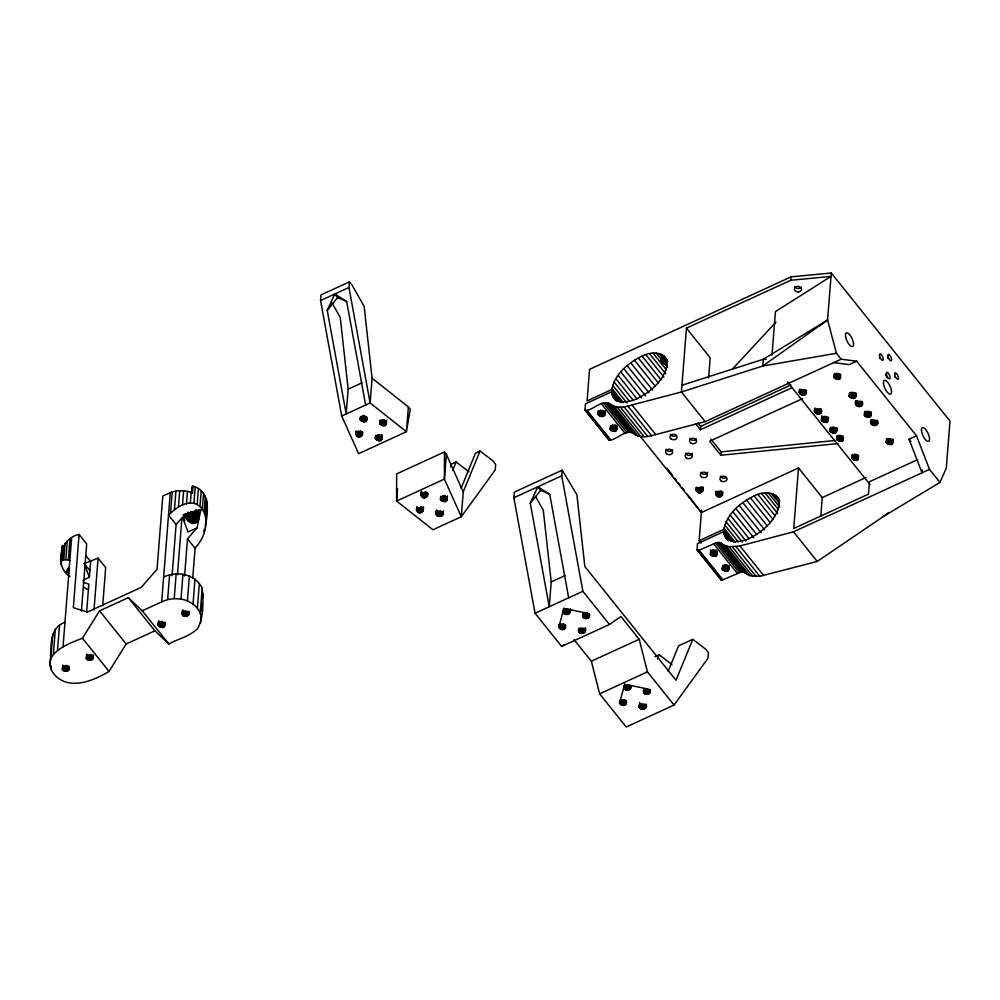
<?xml version="1.0" encoding="UTF-8"?>
<svg xmlns="http://www.w3.org/2000/svg" width="1000" height="1000" viewBox="0 0 1000 1000"><rect width="100%" height="100%" fill="white"/><g stroke="black" fill="none" stroke-linecap="round" stroke-linejoin="round"><path stroke-width="1.5" d="M444.462 451.95L444.412 479.1L461.287 516.737L432.887 529.775L396.587 501.062L396.637 473.9L444.462 451.95L446.362 454.312L463.237 491.95L461.287 516.737L495.213 469.975L495.662 464.338L492.812 460.788L480.025 451.012L475.538 453.075L461.075 488.363M183.088 514.825L200.825 510.05L197.062 527.863L187.5 538.812L195.012 548.188C219.262 522.025 200.012 483.013 168.575 515.2L176.1 524.587L172.075 575.725M198.7 517.225C201.163 507.113 187.587 512.375 184.625 516.35C189.175 525.6 200.6 526.275 199.037 512.888M163.625 577.1C176.637 570.425 195.738 574.2 202.162 588.237C203.287 601.163 204.013 616.25 197.913 628.138C190.3 636.475 178.363 638.55 168.837 643.975L154.887 630.825L126.175 644L109.038 671.413C93.15 680.975 68.65 691.225 53.875 674.025C39.275 654.188 68.763 643.388 82.45 638.237L99.575 610.825L128.3 597.65L142.238 610.8L161.688 601.875L170.275 492.6C177.425 490.087 185.5 490.05 192.55 492.912L193.075 486.15C209.525 490.825 208.375 509.387 205.963 522.725M161.688 601.875L167.638 599.562L169.575 574.788M167.638 599.562L174.237 598.6L176.175 573.825M201.287 618.2C200.6 607.7 190.637 600.788 181 599.062L182.938 574.3M187.425 600.925L189.363 576.15M193.038 604.025L194.963 579.263M197.413 608.162L199.338 583.387M200.225 613L202.162 588.237M200.487 623.375L201.213 614.087M201.45 610.988L202.062 603.25M701.038 543.088L699.137 540.712L701.538 510.288M50 663.988C52 649.925 47.462 628.275 64.963 622.375M50.788 658.825L52.763 634.038M51.05 669.188L51.3 666.087M53.375 654.062L55.338 629.275M69.938 576.663C53.525 565.675 60.312 537.962 79.088 534.438L86.688 543.913L81.412 611.05M62.85 552.425L61.688 552.962L62.225 546.2L63.375 545.675L62.225 560.363L60.812 562.663M60.975 564.388L62.225 546.2M62.225 560.363L63.762 559.825L65.062 543.35M57.538 650.088L59.513 625.3M63.762 559.825L65.825 559.725L67.3 540.962M69.925 560.475L68.338 560.062L70 538.888M63 647.163L71.625 537.875M62.425 669.112L62.725 665.175L64.862 667.1L68.888 666.425L68.575 670.375C53.725 674 70.237 657.7 68.575 670.375M62.862 669.912L63.175 665.975M63.6 670.575L63.9 666.637M64.55 671.038L64.862 667.1M65.625 671.263L65.938 667.325M66.737 671.213L67.038 667.275M67.75 670.913L68.062 666.975M79.088 534.438L73.325 607.675L87.375 612.087L141.2 587.388L157.037 569.263L162.8 496.025L170.35 492.688M69.15 669.65L69.35 667.025M86.65 611.975L88.837 584.075L83.175 582.3M82.925 580.237L89.375 577.275L90.625 561.562L85.875 555.638M86.337 658.138L86.65 654.2L88.775 656.125L92.812 655.45L92.5 659.4C77.638 663.037 94.15 646.725 92.5 659.4M86.775 658.938L87.088 655M87.513 659.6L87.825 655.662M88.462 660.075L88.775 656.125M89.55 660.288L89.85 656.35M94 610.013L98.088 558.138L84.262 563.538L89.375 577.275M90.65 660.25L90.962 656.3M91.662 659.938L91.975 656M93.062 658.675L93.513 655.225M102.688 605.763L105.688 567.612L98.088 558.138M158.088 625.212C163.35 613.3 169.475 634.263 158.088 625.212L158.287 622.587M158.663 623.962L158.9 620.975M158.525 626.013L158.4 621.275M159.262 626.675L159.575 622.737L158.837 622.075M160.212 627.15L160.525 623.2L159.575 622.737M161.3 627.362L161.6 623.425L160.525 623.2M170.55 513.15L172.213 491.987M162.4 627.325L162.712 623.375L164.55 622.525L164.25 626.475M163.412 627.013L163.725 623.075M164.812 625.75L165.263 622.3M174.412 509.888L175.9 491.125M178.425 507.212L179.725 490.725M182.488 505.175L183.612 490.8M177.475 574.65L181.788 519.725M185.275 516.688L185.5 513.925M186.488 503.837L187.475 491.35M185.85 516.825L186.088 513.825M186.462 518.175L186.788 514.038M187.213 519.487L187.787 512.1M188.075 520.662L188.713 512.413M184.562 576L187.5 538.812M189.025 521.675L189.7 512.975M190.338 503.225L191.188 492.35M189.175 611.325C190.775 615.988 183.837 618.375 182 614.237L182.213 611.613M191.5 492.088L191.925 486.675L193.075 486.15M182.438 615.037L182.812 610M190.037 522.487L190.875 511.875M183.175 615.7L183.487 611.763L182.312 610.3M191.1 523.112L191.988 511.912M184.125 616.163L184.438 612.225L183.487 611.763M192.188 523.5L193.1 511.975M193.925 503.363L195.212 487.025M185.212 616.388L185.525 612.45L184.438 612.225M193.263 523.663L194.188 511.9M186.312 616.337L186.625 612.4L188.475 611.55L188.162 615.487M194.3 523.575L195.35 510.175M187.325 616.038L187.638 612.087M195.275 523.263L196.337 509.812M197.188 504.25L198.4 488.85M188.725 614.775L188.938 612.15M196.175 522.712L197.113 510.812M196.95 521.962L197.887 510.2M192.75 578.013L195.175 547.288M197.613 521.013L198.5 509.988M198.137 519.888L198.688 512.888M198.5 518.612L198.938 513.025M200.025 505.85L201.2 491.025M202.387 508.137L203.538 493.5M204.188 511.037L205.35 496.225M204 532.013L204.225 529.138M205.4 514.5L206.612 499.1M205.287 527.3L207.288 502.088M320.562 300.538L321.012 294.9L349.412 281.875L352.262 285.425L364.162 306.462L372.075 378.2L370.125 402.987L406.425 431.712L358.6 453.663L341.725 416.025L320.562 300.538L348.963 287.5L349.412 281.875M332.062 302.975L340.238 317.438L348.15 389.175L346.2 413.975L327.238 310.425L334.762 294.025L346.662 301.512L365.637 405.05M355.625 433.675C370.125 424.012 357.175 448.05 355.825 431.037M355.725 434.525L355.938 431.9M356.163 435.325L356.475 431.388L359.25 432.738L362.2 431.838L361.887 435.788M356.9 435.988L357.212 432.05M357.85 436.463L358.275 430.838M360.087 419.562C365.35 407.638 371.475 428.612 360.087 419.562L360.3 416.938M358.938 436.675L359.25 432.738M360.525 420.363L360.838 416.413L363.612 417.775L366.562 416.875L366.25 420.825M359.888 434L360.125 431.025M360.037 436.637L360.35 432.688M361.262 421.025L361.575 417.088M361.062 436.325L361.362 432.388M362.212 421.488L362.638 415.875M362.45 435.062L362.663 432.438M363.3 421.712L363.612 417.775M364.25 419.038L364.475 416.05M364.4 421.662L364.712 417.725M365.412 421.362L365.725 417.413M366.812 420.1L367.013 417.475M375.288 438.525C380.55 426.6 386.675 447.575 375.288 438.525L375.487 435.887M375.725 439.325L376.037 435.375L378.8 436.725L381.75 435.838L381.438 439.775M376.463 439.988L376.763 436.037M377.413 440.45L377.837 434.825M379.637 423.55C384.913 411.637 391.025 432.6 379.637 423.55L379.75 420.062M378.488 440.675L378.8 436.725M380.087 424.35L380.4 420.412L383.162 421.763L386.675 420.15M379.438 437.987L379.675 435.012M379.6 440.625L379.9 436.675M380.812 425.012L381.125 421.075M380.613 440.312L380.925 436.375M381.775 425.487L382.188 419.862M381.262 437.8L381.5 434.825M382.85 425.7L383.162 421.763M382.013 439.062L382.312 435.112M383.8 423.025L384.038 420.05M383.95 425.662L384.263 421.712M384.975 425.35L385.288 421.413M385.8 424.812L386.112 420.863M386.362 424.087L386.575 421.463M397.562 488.663L396.587 501.062L444.412 479.1L446.362 454.312M408.375 406.925L406.425 431.712L410.275 409.288L408.375 406.925L372.075 378.2M416.4 509.5C430.9 499.837 417.962 523.888 416.613 506.875M416.512 510.363L416.712 507.725M416.95 511.163L417.262 507.212L420.025 508.562L422.975 507.675L422.663 511.613M417.675 511.825L417.987 507.875M418.638 512.288L418.95 508.35M420.763 494.538C435.262 484.875 422.312 508.925 420.975 491.912M420.863 495.387L421.075 492.762M419.712 512.513L420.025 508.562M421.312 496.188L421.675 491.163M420.662 509.837L420.9 506.85M420.825 512.463L421.125 508.525M422.038 496.863L422.35 492.912L421.613 492.25M421.838 512.163L422.15 508.212M423 497.325L423.3 493.375L422.35 492.912M424.075 497.55L424.387 493.6L423.3 493.375M423.225 510.9L423.537 506.95M425.025 494.862L425.262 491.887M425.175 497.5L425.487 493.55L427.337 492.713L427.025 496.65M426.2 497.188L426.512 493.25M427.587 495.938L427.8 493.3M443.237 511.438C445.225 518.488 433.088 517.525 436.163 510.863M436.062 514.35L436.275 511.725M436.5 515.15L436.875 510.112M437.238 515.812L437.55 511.875L436.375 510.412M438.188 516.287L438.5 512.337L437.55 511.875M440.425 499.387C445.688 487.463 451.812 508.438 440.425 499.387L440.625 496.75M439.275 516.5L439.588 512.562L438.5 512.337M440.863 500.188L441.175 496.238L443.938 497.587L446.9 496.7L446.587 500.637M440.225 513.825L440.45 510.85M440.375 516.462L440.688 512.513L442.537 511.662L442.225 515.612M441.6 500.85L441.912 496.9M441.388 516.15L441.7 512.2M442.55 501.312L442.975 495.688M443.638 501.538L443.938 497.587M442.788 514.888L443.1 510.95M444.588 498.85L444.812 495.875M444.738 501.488L445.05 497.55M445.75 501.188L446.062 497.238M447.15 499.925L447.463 495.975M674.05 705.05L647.45 671.862L639.188 639.275L620.938 616.5L609.462 624.475L561.638 646.425L535.05 613.25L513.888 497.762L514.338 492.125L562.163 470.175L576.912 494.762L584.825 566.512L676 680.25L692.775 639.325L705.562 649.087L708.413 652.65L707.975 658.275L674.05 705.05L626.213 727L599.625 693.812L591.35 661.225L574.062 639.65M535.85 497.05L543.288 510.2L551.2 581.938L549.25 606.725L530.275 503.188L537.8 486.788L549.712 494.275L568.675 597.812M609.462 624.475L582.875 591.3L561.725 475.812L562.163 470.175M558.9 625.612C568.05 618.488 566.65 635.775 558.763 627.288L558.975 624.663M559.212 628.088L559.513 624.15L562.288 625.5L565.237 624.6L564.925 628.55M559.938 628.75L560.25 624.812M560.9 629.225L561.2 625.275M561.975 629.438L562.288 625.5M570.3 609.4C571.9 614.075 564.975 616.462 563.125 612.325L563.337 609.688M563.562 613.125L563.938 608.088M563.075 629.4L563.387 625.45M564.3 613.787L564.612 609.837L563.438 608.375M564.1 629.087L564.412 625.138M565.25 614.25L565.675 608.638M566.337 614.475L566.65 610.525L564.612 609.837M565.487 627.825L565.7 625.2M567.288 611.8L567.525 608.812M567.438 614.425L567.75 610.487L569.6 609.637L569.288 613.575M568.462 614.125L568.763 610.175M720.75 579.138L721.1 579.938L722.85 579.8L740.987 572.075L744.038 572.337L749.85 575.7L759.825 576.312L817.225 561.438L883.425 516.475L939.963 482.425L929.513 469.387L916.513 435.838L856.675 361.2L841.188 359.2L705.163 421.625L655.725 434.575C648.487 436.912 639.388 438.488 633.038 433.188C625.4 429.6 617.9 438.612 610.788 439.988L609.038 440.112L585.013 410.175L585.4 403.837L611.65 391.8L620.2 402.463M569.85 612.863L570.163 608.913M585.5 628.362C586.838 632.55 581.388 635.2 578.763 632.075L579.075 628.138M579.5 632.75L579.812 628.8L581.838 629.487L584.8 628.6L584.487 632.537M580.45 633.212L580.763 629.263M598.112 413.787C598.288 409.725 605.825 410.45 605.112 414.5C603.15 418.888 595.65 415.425 598.35 410.775M598.275 414.5L598.513 411.475M558.763 627.288L563.263 610.638L564.663 609.375L566.775 609.025L587.413 613.237C593.638 615.862 584.612 621.663 582.688 616.312L582.888 613.688M598.663 415.163L598.9 412.137M581.538 633.438L581.838 629.487M583.125 617.112L583.438 613.175L586.2 614.525L589.15 613.625L588.85 617.575M599.263 415.725L599.612 411.2M582.638 633.387L582.95 629.438M583.862 617.775L584.163 613.837M600.013 416.163L600.487 410.125M583.65 633.075L583.962 629.138M584.812 618.25L585.125 614.3M600.887 416.438L601.362 410.4M585.887 618.462L586.2 614.525M601.8 416.525L602.275 410.487M585.05 631.825L585.363 627.875M586.838 615.788L587.075 612.812M602.712 416.438L603.188 410.387M587 618.425L587.312 614.475M603.55 416.163L603.913 411.625M588.013 618.112L588.325 614.163M604.263 415.725L604.625 411.188M604.8 415.15L605.037 412.137M605.112 414.5L605.438 410.763M589.412 616.85L589.612 614.225M622.275 402.575L611.825 389.538C614.775 374 628.413 362.587 642.113 356.112C650.562 351.112 668.238 351.225 667 364.762C664.5 379.812 651.7 390.95 638.825 397.762C630.538 402.75 612.638 405.363 611.65 391.8M610.15 429.312C614.637 417.137 622.075 437.925 610.15 429.312L610.388 426.287M610.538 429.975L610.887 425.438M611.125 430.538L611.487 426.012M611.888 430.975L612.362 424.938M612.75 431.25L613.225 425.2M613.675 431.337L614.15 425.3M614.587 431.238L615.062 425.2M615.425 430.975L615.9 424.925M616.138 430.538L616.487 426M616.663 429.963L616.9 426.95M616.987 429.3L617.225 426.287M619.688 701.438C628.825 694.325 627.438 711.6 619.55 703.125L619.75 700.487M619.987 703.925L620.3 699.975L623.062 701.325L626.013 700.438L625.712 704.375M620.725 704.587L621.038 700.638M621.675 705.05L621.987 701.112M628.638 685.075C634.862 687.7 625.837 693.5 623.913 688.15L624.113 685.525M622.762 705.275L623.062 701.325M624.35 688.95L624.725 683.913M623.862 705.225L624.175 701.287M625.087 689.625L625.388 685.675L624.663 685.013M624.875 704.925L625.188 700.975M626.038 690.088L626.35 686.137L625.388 685.675M627.112 690.3L627.425 686.363L626.35 686.137M626.275 703.662L626.475 701.025M628.225 690.263L628.538 686.312L630.375 685.462L630.062 689.412M629.237 689.95L629.55 686.012M630.638 688.688L630.837 686.062M667.425 365.625L661.462 362.038L661.1 358.2M661.462 362.038L661.7 359.15M662.35 362.962L662.7 358.575M663.475 363.812L663.95 357.812M664.762 364.538L665.275 358.025M646.275 704.2C647.875 708.863 640.95 711.25 639.1 707.113L639.312 704.488M666.112 365.125L666.538 359.613M639.55 707.913L639.913 702.875M640.275 708.575L640.588 704.638L639.412 703.175M641.237 709.038L641.538 705.1L640.588 704.638M619.55 703.125L624.05 686.475L625.438 685.212L627.562 684.862L648.2 689.075C654.425 691.688 645.4 697.5 643.462 692.15L643.675 689.513M642.312 709.262L642.625 705.325L641.538 705.1M643.9 692.95L644.212 689L646.988 690.35L649.938 689.463L649.625 693.4M643.413 709.212L643.725 705.275L645.575 704.425L645.263 708.375M644.638 693.612L644.95 689.663M644.438 708.913L644.737 704.963M645.588 694.075L645.9 690.138M646.675 694.3L646.988 690.35M645.825 707.65L646.038 705.025M647.775 694.25L648.088 690.312M648.787 693.938L649.1 690M650.188 692.688L650.4 690.05M772 355.188L775.438 311.625L831.025 276.388L790.775 280.262L686.45 328.137L681.425 392L705.163 421.625M792.05 387.688L700.413 429.738L700.688 426.362L697.875 422.863M696.012 489.875C708.938 478.85 699.6 503.95 696.188 487.625M696.162 490.588L696.438 487.212L699.963 489.237L703.275 487.2L703 490.588M696.562 491.25L696.825 487.875M697.15 491.812L697.412 488.438M697.913 492.25L698.175 488.875M698.775 492.525L699.038 489.137M708.6 377.925L710.188 357.762L686.45 328.137M699.7 492.612L699.963 489.237M700.612 492.525L700.875 489.137M721.1 579.938L697.075 549.987L697.463 543.65L723.713 531.613L731.312 541.087M701.45 492.25L701.712 488.862M702.15 491.812L702.425 488.425M702.688 491.238L702.95 487.863M710.337 554.312C714.825 542.137 722.262 562.925 710.337 554.312L710.7 549.788M710.725 554.975L711.087 550.45M715.562 493.875C728.5 482.837 719.15 507.938 715.738 491.613M715.725 494.575L715.987 491.2L719.525 493.225L722.513 491.85L722.237 495.238M711.325 555.538L711.675 551.013M716.112 495.238L716.375 491.863M712.075 555.975L712.55 549.938M716.712 495.812L716.975 492.425M717.463 496.238L717.725 492.863M712.95 556.25L713.425 550.212M837.938 443.575L720.85 455.238L721.125 451.863L710.85 439.038M718.337 496.512L718.6 493.137M713.875 556.337L714.35 550.3M719.25 496.613L719.525 493.225M714.775 556.25L715.25 550.212M720.163 496.512L720.425 493.137M715.612 555.975L716.087 549.938M716.325 555.538L716.688 551.013M721 496.238L721.263 492.863M716.862 554.975L717.1 551.95M721.712 495.8L721.975 492.425M717.175 554.312L717.412 551.287M722.562 494.575L722.738 492.325M734.338 542.388L723.888 529.362C726.838 513.812 740.475 502.413 754.175 495.925C762.625 490.925 780.3 491.037 779.062 504.588C776.562 519.625 763.763 530.775 750.9 537.587C742.6 542.562 724.7 545.175 723.713 531.613M722.212 569.125C726.7 556.95 734.137 577.737 722.212 569.125L722.45 566.112M722.6 569.788L722.962 565.262M723.2 570.35L723.55 565.825M723.95 570.788L724.425 564.75M724.825 571.062L725.3 565.025M725.738 571.15L726.213 565.112M726.65 571.062L727.125 565.025M727.487 570.788L727.85 566.25M728.2 570.35L728.55 565.812M728.725 569.775L728.962 566.763M729.05 569.125L729.287 566.1M790.775 280.262L791.038 276.887L831.287 273L950 421.112L946.3 468.05L939.963 482.425M799.388 392.35C799.562 388.288 807.1 389 806.388 393.05C804.438 397.425 796.938 393.988 799.625 389.338M799.55 393.05L799.788 390.05M799.938 393.713L800.3 389.212M800.537 394.288L800.888 389.775L805.188 390.213L804.825 394.712M801.287 394.712L801.65 390.213M802.163 394.988L802.513 390.487M803.075 395.087L803.438 390.575M803.988 394.988L804.35 390.487M639.237 435.05L701.363 512.55L798.512 467.962L793.75 528.438L868.487 494.137L869.463 481.737L917.613 459.65M805.537 394.275L805.888 389.775M806.075 393.713L806.3 390.7M814.587 411.3C814.762 407.25 822.3 407.962 821.587 412.013C819.625 416.388 812.138 412.95 814.825 408.3M814.75 412.013L814.987 409.012M815.138 412.675L815.487 408.162M815.725 413.237L816.087 408.738L818.625 409.538L821.087 408.725L820.738 413.237M816.488 413.675L816.838 409.162M817.35 413.95L817.712 409.438M818.275 414.038L818.625 409.538M819.188 413.95L819.538 409.438M820.025 413.675L820.375 409.162M841.188 359.2L836.45 353.275L827.588 319.962L831.287 273M821.263 412.663L821.5 409.663M821.388 420.312C825.875 408.137 833.325 428.913 821.388 420.312L821.75 415.8M821.787 420.962L822.138 416.463L824.362 417.738L827.738 417.025L827.375 421.525M822.375 421.538L822.738 417.025M823.138 421.975L823.487 417.463M824 422.238L824.362 417.738M824.925 422.337L825.275 417.825M825.837 422.238L826.188 417.738M826.675 421.962L827.025 417.463M827.913 420.962L828.15 417.962M820.8 516.1L822.25 497.587L798.512 467.962M828.225 420.3L828.462 417.3M833.925 377.275C838.413 365.112 845.863 385.887 833.925 377.275L834.163 374.275M829.938 430.975C834.425 418.8 841.875 439.588 829.938 430.975L830.175 427.962M834.325 377.938L834.675 373.438L836.888 374.7L839.562 374.425L839.212 378.938M830.325 431.637L830.688 427.125M834.912 378.5L835.263 374M830.925 432.2L831.275 427.688L833.825 428.488L836.287 427.688L835.925 432.2M835.675 378.938L836.025 374.438M831.675 432.638L832.038 428.125M836.538 379.212L836.888 374.7M832.55 432.9L832.9 428.4M837.463 379.3L837.812 374.8M833.475 433L833.825 428.488M838.375 379.212L838.725 374.7M834.375 432.9L834.737 428.4M835.225 432.625L835.575 428.125M839.912 378.5L840.275 374M840.45 377.938L840.688 374.925M836.462 431.625L836.7 428.625M836.775 430.962L837.013 427.962M836.587 439.263C841.075 427.1 848.512 447.875 836.587 439.263L836.825 436.262M836.975 439.925L837.212 436.925M837.575 440.487L837.337 435.425M838.325 440.925L838.688 436.425L837.925 435.988M839.2 441.2L839.55 436.688L838.688 436.425M840.113 441.287L840.475 436.788L842.225 436.413L841.862 440.925M841.025 441.2L841.388 436.688M842.575 440.487L842.925 435.988M843.112 439.925L843.35 436.912M849.125 396.238C853.612 384.062 861.05 404.85 849.125 396.238L849.362 393.237M849.513 396.9L849.875 392.388L853.012 393.762L855.462 392.95L855.113 397.463M850.113 397.463L850.462 392.962M850.863 397.9L851.225 393.387M851.737 398.175L852.087 393.663M852.65 398.263L853.012 393.762M853.562 398.175L853.925 393.663M854.4 397.9L854.762 393.387M855.65 396.887L855.875 393.888M855.962 396.225L856.2 393.225M855.612 403.825C855.788 399.762 863.325 400.475 862.613 404.525C860.65 408.9 853.162 405.462 855.85 400.812M855.775 404.525L856.012 401.525M851.787 458.225C856.275 446.05 863.713 466.838 851.787 458.225L852.025 455.225M856.162 405.188L856.4 402.188M852.175 458.888L852.412 455.875M856.75 405.763L856.513 400.688M852.763 459.45L852.525 454.375M857.513 406.188L857.862 401.688L857.113 401.25M853.525 459.888L853.875 455.375L853.125 454.95M858.375 406.463L858.737 401.962L857.862 401.688M854.388 460.163L854.75 455.65L853.875 455.375M859.3 406.562L859.663 402.05L861.4 401.688L861.05 406.188M855.312 460.25L855.662 455.737L857.412 455.375L857.062 459.888M860.212 406.463L860.562 401.962M856.225 460.163L856.575 455.65M861.762 405.75L862.113 401.25M857.775 459.45L858.125 454.938M862.288 405.188L862.525 402.175M858.3 458.875L858.538 455.875M864.325 415.2C868.812 403.025 876.25 423.8 864.325 415.2L864.562 412.188M864.712 415.85L865.062 411.35L868.2 412.713L870.662 411.912L870.312 416.413M865.3 416.425L865.662 411.912M866.062 416.85L866.413 412.35M866.925 417.125L867.288 412.625M867.85 417.225L868.2 412.713M868.763 417.125L869.112 412.625M869.6 416.85L869.95 412.35M870.837 415.85L871.075 412.85M871.15 415.188L871.388 412.188M870.812 422.775C870.975 418.725 878.525 419.438 877.8 423.488C875.85 427.863 868.35 424.425 871.05 419.775M870.962 423.488L871.2 420.487M871.363 424.15L871.712 419.637L873.925 420.913L876.6 420.637L876.25 425.15M871.95 424.712L872.3 420.213M872.712 425.15L873.062 420.637M873.575 425.425L873.925 420.913M874.5 425.513L874.85 421.012M875.413 425.425L875.763 420.913M876.95 424.712L877.312 420.2M877.487 424.137L877.725 421.138M886.162 442.45C890.65 430.275 898.088 451.062 886.162 442.45L886.4 439.438M886.55 443.113L886.912 438.6L889.125 439.875L891.8 439.6L891.438 444.1M887.15 443.675L887.5 439.162M887.9 444.113L888.263 439.6M888.775 444.375L889.125 439.875M889.688 444.475L890.05 439.963M890.6 444.375L890.962 439.875M892.15 443.675L892.5 439.162M892.688 443.1L892.913 440.1M893 442.438L893.238 439.438M922.262 469.95L922.038 472.825L909.038 439.275L916.513 435.838M202.413 598.612L203.212 593.438M435.962 513.5C436.587 509.925 442.975 510.425 443.025 514.062M450.462 466.875L451.625 464.05L456.1 461.987L468.9 471.763M452.638 470.462L456.1 461.987M463.237 491.95L480.025 451.012M657.412 658.988L659.15 654.75L671.938 664.525M668.162 671.25L678.575 645.837L692.775 639.325M68.9 573.513L66.237 571.613L68.95 567.2M667.638 361.575L662.925 358.775L661.05 359.062L660.875 361.112M327.238 310.425L337.612 297.575L346.662 301.512M530.275 503.188L540.65 490.337L549.712 494.275M176.1 524.587L185.662 513.638M732.575 368.938L775.95 322.113M883.425 516.475L888.35 512.675M681.963 385.238L763.337 359.237L827.588 319.962L762.812 366L681.425 392L631.975 404.963C624.75 407.287 615.638 408.862 609.3 403.575C601.663 399.975 594.15 408.988 587.05 410.363L585.013 410.175M818.688 326.275L827.588 319.962M561.638 646.425L564.188 644.65M69.45 568.15C65.713 569.963 72.312 570.938 66.35 571.763M348.15 389.175L362.038 382.812M341.725 416.025L370.125 402.987L348.963 287.5M191.388 493.438L192.55 492.912M206.175 504.45L207.325 503.925M66.237 571.613L69.262 570.337M185.8 516.75L182.8 518.125L184.788 520.612M197.738 511.275L200.712 509.913M185.912 516.9L182.913 518.275L188.025 532L197.062 527.863M197.862 511.413L200.825 510.05M791.038 276.887L589.562 369.35L587.075 400.9L611.825 389.538M513.888 497.762L561.725 475.812M700.688 426.362L790.913 384.95M856.675 361.2L849.2 364.625L833.713 362.625M802.7 398.55L709.65 441.25L720.85 455.238M551.2 581.938L565.075 575.575M535.05 613.25L582.875 591.3M699.137 540.712L723.888 529.362M697.075 549.987L699.112 550.175L717.237 542.45L720.288 542.725L723.512 544.95L729.1 546.75L739.975 545.962L793.487 531.812L929.513 469.387M822.25 497.587L866.087 477.463M591.35 661.225L639.188 639.275M654.887 656.712L659.15 654.75M599.625 693.812L647.45 671.862M836.45 353.275L762.812 366L763.337 359.237L766.112 359.387M721.125 451.863L835.125 440.5M424.387 493.6L425.487 493.55M439.588 512.562L440.688 512.513M185.525 612.45L186.625 612.4M161.6 623.425L162.712 623.375M566.65 610.525L567.75 610.487M586.337 613.013L583.387 613.913L582.688 616.312M627.425 686.363L628.538 686.312M647.113 688.85L644.163 689.75L643.462 692.15M642.625 705.325L643.725 705.275M174.237 598.6L181 599.062M858.737 401.962L859.663 402.05M839.55 436.688L840.475 436.788M854.75 455.65L855.662 455.737M65.825 559.725L68.338 560.062M567.863 609.25L570.087 612.038M83.737 587.2L87.463 589.388M869.975 484.462L787.412 381.925M609.038 440.112L608.688 439.325M84.262 563.538L89.913 570.575M909.038 439.275L910.938 441.637M663.7 355.675L667.487 360.412M779.562 500.225L775.763 495.487L779.312 500.288M773.688 494.175L779.5 501.425M661.625 354.35L666.75 360.75M659.125 353.488L663.462 358.9M771.188 493.3L779.438 503.587M656.25 353.088L661.05 359.062M665.75 364.938L667.65 367.3M768.312 492.9L779.675 507.075M653.037 353.15L666.338 369.738M765.1 492.962L778.4 509.55M793.487 531.812L817.225 561.438M649.575 353.688L665.713 373.825M761.637 493.5L777.775 513.638M645.9 354.675L663.95 377.188M757.962 494.5L775.062 515.825M642.113 356.112L661.1 379.812M754.175 495.925L773.162 519.625M695.75 423.913L700.413 429.738M638.263 357.962L658.2 382.837M750.325 497.775L770.263 522.663M634.438 360.188L655.325 386.25M746.5 500L767.387 526.062M630.7 362.738L652.537 390M742.763 502.562L764.6 529.812M627.125 365.588L648.975 392.837M739.2 505.4L761.038 532.65M623.8 368.65L645.65 395.913M735.863 508.475L756.762 534.538M620.775 371.9L641.663 397.962M732.837 511.712L753.725 537.775M618.1 375.25L637.1 398.938M730.163 515.062L749.163 538.763M615.85 378.638L632.938 399.963M727.913 518.45L745.95 540.962M614.038 382L629.237 400.962M726.1 521.812L742.25 541.962M631.975 404.963L655.725 434.575M612.725 385.288L626.962 403.062M724.788 525.1L738.075 541.688M627.913 406.138L651.65 435.763M739.975 545.962L763.713 575.575M611.912 388.413L623.312 402.638M723.975 528.225L735.375 542.45M624.025 406.875L647.763 436.488M736.087 546.688L759.825 576.312M612 394.4L617.7 401.5M724.062 534.212L728.812 540.138M612.888 396.662L615.737 400.225M724.95 536.487L727.8 540.037M614.275 398.562L616.175 400.938M726.338 538.387L728.238 540.75M620.375 407.137L644.125 436.763M732.438 546.95L756.188 576.575M617.038 406.925L640.775 436.55M729.1 546.75L752.837 576.362M614.038 406.262L637.788 435.887M726.1 546.075L749.85 575.7M611.45 405.138L635.188 434.762M723.512 544.95L747.262 574.575M609.3 403.575L633.038 433.188M721.363 543.387L745.1 573.013M608.225 402.9L631.962 432.525M720.288 542.725L744.038 572.337M606.838 402.587L630.575 432.212M718.9 542.4L742.638 572.025M605.175 402.638L628.913 432.25M717.237 542.45L740.987 572.075M603.337 403.038L627.075 432.663M715.4 542.85L739.137 572.475M601.388 403.787L625.125 433.413M713.45 543.6L737.188 573.225M587.05 410.363L610.788 439.988M699.112 550.175L722.85 579.8M586.362 410.6L610.112 440.213M698.425 550.413L722.175 580.037M584.938 409.7L609.5 440.262M697 549.513L721.562 580.075M537.8 486.788L540.65 490.337M334.762 294.025L337.612 297.575M142.238 610.8L168.837 643.975M128.3 597.65L154.887 630.825M99.575 610.825L126.175 644M82.45 638.237L109.038 671.413M667.025 468.25L672.738 475.625M674.65 478.088L676.562 480.55M678.462 483.013L680.375 485.475M682.288 487.938L684.188 490.4M687.05 494.087L701.363 512.55M779.475 500.35L775.763 495.487L779.287 500.163M578.763 632.075C576.075 627.612 585.35 626.3 585.288 630.988M51.975 639.2L52.5 641.8M646.062 706.825C646.1 702.75 638.3 702.862 639.1 707.113M623.8 687.3L623.913 688.15M563.025 611.462L563.125 612.325M188.962 613.95C188.988 609.875 181.188 609.987 182 614.237M61.662 551.788L61.688 552.962M707.625 472.238A3.55 2.737 4.5 0 1 704.325 474.263A3.55 2.737 4.5 0 1 700.8 472.238M726.338 477.45A3.55 2.737 4.5 0 1 720.35 476.238M672.562 449.95A3.55 2.737 4.5 0 1 669.112 451.3A3.55 2.737 4.5 0 1 666.038 449.288M676.388 435.55A3.55 2.737 4.5 0 1 670.4 434.325M696.475 438.975A3.55 2.737 4.5 0 1 693.025 440.325A3.55 2.737 4.5 0 1 689.963 438.312M692.438 453.275A3.55 2.737 4.5 0 1 689.125 455.312A3.55 2.737 4.5 0 1 685.6 453.288M801.375 287.137A3.55 2.737 4.5 0 1 798.388 288.512L797.463 288.425A3.55 2.737 4.5 0 1 794.85 286.488M879.475 357.725A3.55 1.325 65.3 0 1 879.837 358.575M885.438 374.75A3.513 1.312 65.3 0 1 885.925 375.438M886.363 376.225A3.513 1.312 65.3 0 1 886.988 377.9M887.337 357.4A3.513 1.312 65.3 0 1 887.775 358.2M894.663 376.688A3.513 1.312 65.3 0 1 895.025 377.525M798.112 291.875L797.2 291.788A3.55 2.737 4.5 0 1 794.438 288.788A3.55 2.737 4.5 0 1 797.812 286.4L798.737 286.488A3.55 2.737 4.5 0 1 801.5 289.488A3.55 2.737 4.5 0 1 798.112 291.875M721.062 480.838A3.55 2.737 4.5 0 0 726.925 479.613A3.55 2.737 4.5 0 0 722.4 476.262A3.55 2.737 4.5 0 0 721.062 480.838M701.513 476.85A3.55 2.737 4.5 0 0 707.362 475.613A3.55 2.737 4.5 0 0 702.85 472.262A3.55 2.737 4.5 0 0 701.513 476.85M666.762 453.9A3.55 2.737 4.5 0 0 672.613 452.663A3.55 2.737 4.5 0 0 668.1 449.312A3.55 2.737 4.5 0 0 666.762 453.9M671.125 438.938A3.55 2.737 4.5 0 0 676.975 437.7A3.55 2.737 4.5 0 0 672.463 434.35A3.55 2.737 4.5 0 0 671.125 438.938M690.675 442.925A3.55 2.737 4.5 0 0 696.525 441.688A3.55 2.737 4.5 0 0 692.013 438.338A3.55 2.737 4.5 0 0 690.675 442.925M686.312 457.887A3.55 2.737 4.5 0 0 692.175 456.662A3.55 2.737 4.5 0 0 687.65 453.312A3.55 2.737 4.5 0 0 686.312 457.887M883.487 383.625A7.538 2.812 65.3 0 0 890.062 394.2A7.538 2.812 65.3 0 0 888.888 383.925A7.538 2.812 65.3 0 0 883.487 383.625M845.512 336.075A7.538 2.812 65.3 0 0 852.087 346.65A7.538 2.812 65.3 0 0 850.913 336.375A7.538 2.812 65.3 0 0 845.512 336.075M879.488 355.412A3.55 1.325 65.3 0 0 882.588 360.387A3.55 1.325 65.3 0 0 882.025 355.55A3.55 1.325 65.3 0 0 879.488 355.412M886.388 373.925A3.513 1.312 65.3 0 0 889.463 378.85A3.513 1.312 65.3 0 0 888.913 374.062A3.513 1.312 65.3 0 0 886.388 373.925M894.7 374.387A3.513 1.312 65.3 0 0 897.763 379.312A3.513 1.312 65.3 0 0 897.212 374.525A3.513 1.312 65.3 0 0 894.7 374.387M887.812 355.887A3.513 1.312 65.3 0 0 890.875 360.825A3.513 1.312 65.3 0 0 890.325 356.037A3.513 1.312 65.3 0 0 887.812 355.887M921.488 430.863A7.538 2.812 65.3 0 0 928.062 441.438A7.538 2.812 65.3 0 0 926.888 431.163A7.538 2.812 65.3 0 0 921.488 430.863"/></g></svg>
